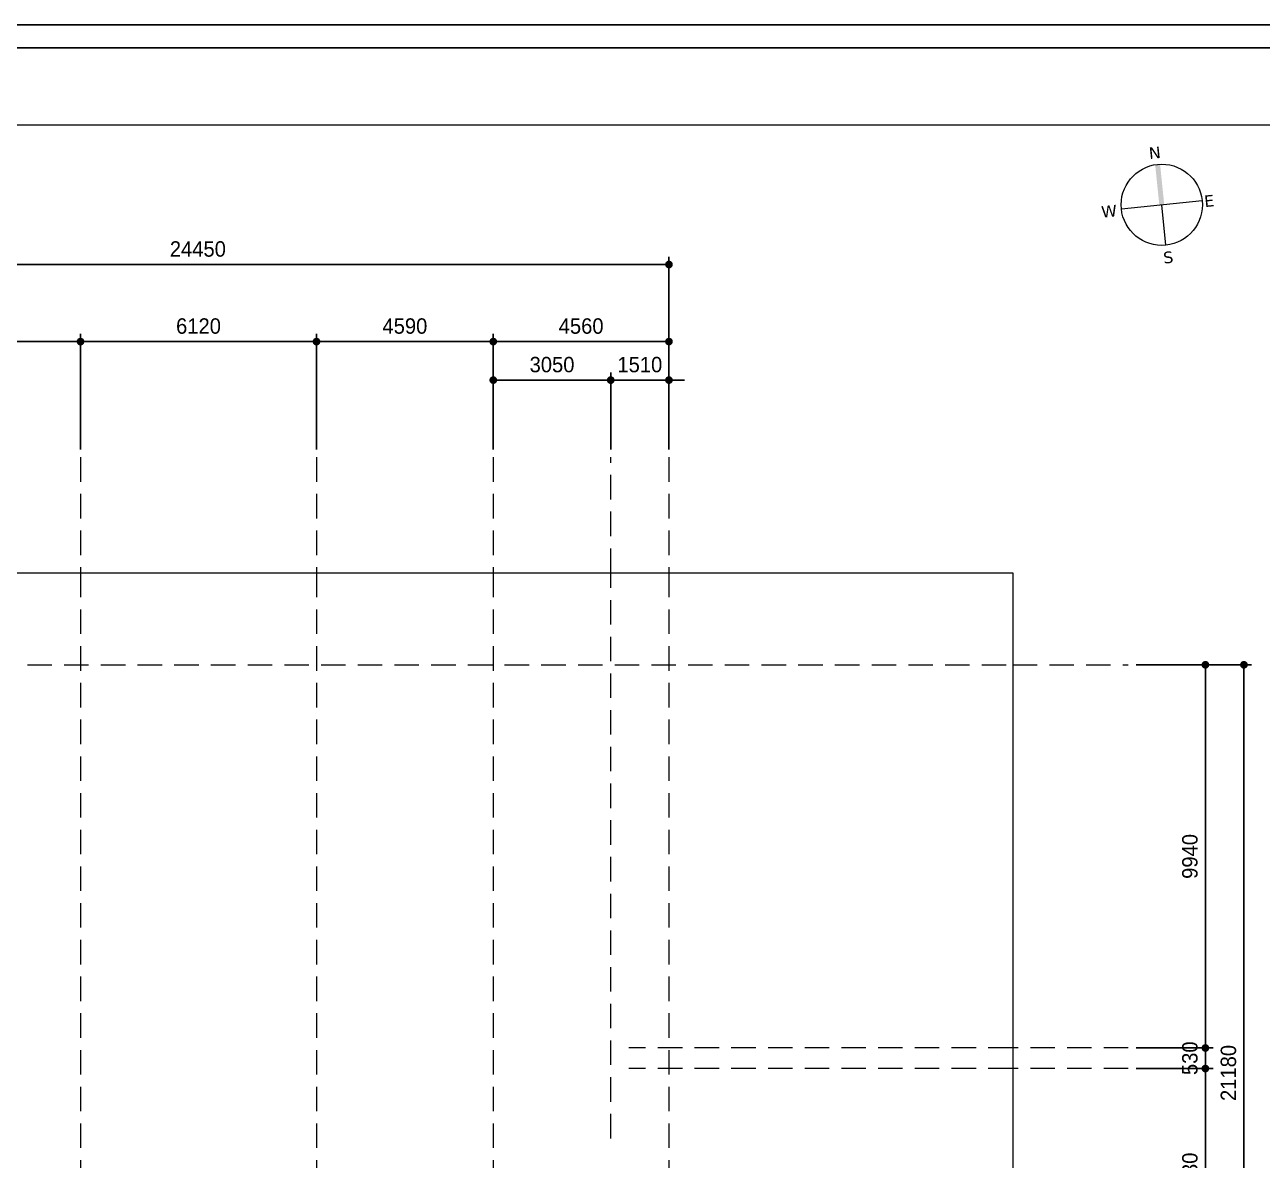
# Model space of a CAD drawing. Header units: millimetres. Extents: x -396231 to 224016, y 0 to 56679.
# Drawn here: x -6277 to 25836, y 27214 to 56679 of the extents above; entities that cross this region are included whole.
import ezdxf

# ---------------------------------------------------------------- set-up
doc = ezdxf.new("R2010")
doc.units = ezdxf.units.MM
doc.header["$XCLIPFRAME"] = 2
doc.linetypes.add('HIDDEN', pattern=[9.525, 6.35, -3.175])
doc.layers.add('dim', color=7, linetype='Continuous')
doc.layers.add('keymap', color=1, linetype='Continuous')
for name, color, linetype, lineweight in [('exdim', 1, 'HIDDEN', 9), ('IM', 2, 'Continuous', 9), ('key', 1, 'Continuous', 9), ('WIPCO', 3, 'Continuous', 9)]:
    doc.layers.add(name, color=color, linetype=linetype, lineweight=lineweight)
doc.layers.add('Plot 설정선', color=251, linetype='Continuous', lineweight=9, plot=False)
doc.styles.add('WIPCO', font='')
doc.styles.get('WIPCO').set_extended_font_data('Dotum')
doc.dimstyles.new('WIPCO-DIM200', dxfattribs={"dimscale": 200, "dimtxt": 2, "dimasz": 1, "dimexe": 1, "dimexo": 1, "dimgap": 1, "dimtad": 1, "dimdec": 0, "dimrnd": 10, "dimzin": 0, "dimdsep": 46, "dimtxsty": 'WIPCO', "dimblk": 'DOT', "dimcen": 1, "dimdle": 2, "dimclrd": 256, "dimclre": 256, "dimclrt": 256, "dimadec": 0, "dimazin": 0, "dimtfac": 1, "dimtdec": 0, "dimtix": 1, "dimtmove": 2, "dimatfit": 3, "dimldrblk": 'DOT', "dimfxl": 0, "dimtolj": 1, "dimtzin": 0, "dimarcsym": 0})
picture_1 = doc.add_image_def('image2.jpg', size_in_pixel=(5000, 2422))

# ---------------------------------------------------------------- blocks, each defined once
blk = doc.blocks.new('A$C56FF6BE3')
at = {"layer": 'keymap', "lineweight": 20}
blk.add_line((0, -5.27), (0, 0.01), dxfattribs=at)
blk.add_lwpolyline([(-5.27, 0), (5.27, 0)], dxfattribs=at)
blk.add_circle((0, 0), 5.27, dxfattribs=at)
for points in [[(-0.32, 5.26), (0, 5.27), (-0.32, 0), (0, 0)], [(0.32, 5.26), (0, 5.27), (0.32, 0), (0, 0)]]:
    blk.add_solid(points, dxfattribs=at)
at = {"layer": 'keymap', "color": 7, "lineweight": 20, "char_height": 1.5, "width": 43.9856, "rotation": 360, "style": 'WIPCO'}
for s, insert, attachment_point in [('{\\fVerdana|b0|i0|c0|p34;N}', (0.56, 7.56), 3), ('{\\fVerdana|b0|i0|c0|p34;W}', (-5.87, 0.62), 3), ('{\\fVerdana|b0|i0|c0|p34;E}', (6.82, 0.62), 3), ('{\\fVerdana|b0|i0|c0|p34;S}', (-0.52, -6.12), 1)]:
    blk.add_mtext(s, dxfattribs=dict(at, insert=insert, attachment_point=attachment_point))
blk = doc.blocks.new('_Dot')
at = {"color": 0, "linetype": 'ByBlock', "lineweight": -2}
blk.add_line((-0.5, 0), (-1, 0), dxfattribs=at)
at = {"color": 0, "linetype": 'ByBlock', "const_width": 0.5}
blk.add_lwpolyline([(-0.25, 0, 1), (0.25, 0, 1)], format="xyb", close=True, dxfattribs=at)
blk = doc.blocks.new('*D31')
at = {"layer": 'DEFPOINTS', "color": 0}
for p in [(22361, 40070), (22361, 30127), (24361, 30127)]:
    blk.add_point(p, dxfattribs=at)
at = {"layer": 'dim', "lineweight": -2}
for p, q in [((22561, 40070), (24561, 40070)), ((24361, 39870), (24361, 30327)), ((22561, 30127), (24561, 30127))]:
    blk.add_line(p, q, dxfattribs=at)
at = {"layer": 'dim', "lineweight": -2, "xscale": 200, "yscale": 200, "zscale": 200}
for p, rotation in [((24361, 40070), 90), ((24361, 30127), 270)]:
    blk.add_blockref('_Dot', p, dxfattribs=dict(at, rotation=rotation))
at = {"layer": 'dim', "insert": (23960, 35098), "char_height": 400, "attachment_point": 5, "rotation": 90, "style": 'WIPCO'}
blk.add_mtext('\\A1;9940', dxfattribs=at)
blk = doc.blocks.new('*D32')
at = {"layer": 'DEFPOINTS', "color": 0}
for p in [(22361, 30127), (22361, 29594), (24361, 29594)]:
    blk.add_point(p, dxfattribs=at)
at = {"layer": 'dim', "lineweight": -2}
for p, q in [((24361, 30327), (24361, 30527)), ((22561, 30127), (24561, 30127)), ((24361, 30127), (24361, 29594)), ((22561, 29594), (24561, 29594)), ((24361, 29394), (24361, 29194))]:
    blk.add_line(p, q, dxfattribs=at)
at = {"layer": 'dim', "lineweight": -2, "xscale": 200, "yscale": 200, "zscale": 200}
for p, rotation in [((24361, 30127), 270), ((24361, 29594), 90)]:
    blk.add_blockref('_Dot', p, dxfattribs=dict(at, rotation=rotation))
at = {"layer": 'dim', "insert": (23960, 29861), "char_height": 400, "attachment_point": 5, "rotation": 90, "style": 'WIPCO'}
blk.add_mtext('\\A1;530', dxfattribs=at)
blk = doc.blocks.new('*D33')
at = {"layer": 'DEFPOINTS', "color": 0}
for p in [(22361, 29594), (22361, 24068), (24361, 24068)]:
    blk.add_point(p, dxfattribs=at)
at = {"layer": 'dim', "lineweight": -2}
for p, q in [((22561, 29594), (24561, 29594)), ((24361, 29394), (24361, 24268)), ((22561, 24068), (24561, 24068))]:
    blk.add_line(p, q, dxfattribs=at)
at = {"layer": 'dim', "lineweight": -2, "xscale": 200, "yscale": 200, "zscale": 200}
for p, rotation in [((24361, 29594), 90), ((24361, 24068), 270)]:
    blk.add_blockref('_Dot', p, dxfattribs=dict(at, rotation=rotation))
at = {"layer": 'dim', "insert": (23960, 26831), "char_height": 400, "attachment_point": 5, "rotation": 90, "style": 'WIPCO'}
blk.add_mtext('\\A1;5530', dxfattribs=at)
blk = doc.blocks.new('*D30')
at = {"layer": 'DEFPOINTS', "color": 0}
for p in [(22361, 40070), (25361, 40070), (22361, 18888)]:
    blk.add_point(p, dxfattribs=at)
at = {"layer": 'dim', "lineweight": -2}
for p, q in [((22561, 40070), (25561, 40070)), ((25361, 19088), (25361, 39870)), ((22561, 18888), (25561, 18888))]:
    blk.add_line(p, q, dxfattribs=at)
at = {"layer": 'dim', "lineweight": -2, "xscale": 200, "yscale": 200, "zscale": 200}
for p, rotation in [((25361, 40070), 90), ((25361, 18888), 270)]:
    blk.add_blockref('_Dot', p, dxfattribs=dict(at, rotation=rotation))
at = {"layer": 'dim', "insert": (24960, 29479), "char_height": 400, "attachment_point": 5, "rotation": 90, "style": 'WIPCO'}
blk.add_mtext('\\A1;21180', dxfattribs=at)
blk = doc.blocks.new('*D49')
at = {"layer": 'DEFPOINTS', "color": 0}
for p in [(-4830, 48457), (-9415, 45457), (-4830, 45457)]:
    blk.add_point(p, dxfattribs=at)
at = {"layer": 'dim', "lineweight": -2}
for p, q in [((-9415, 45657), (-9415, 48657)), ((-4830, 45657), (-4830, 48657)), ((-9215, 48457), (-5030, 48457))]:
    blk.add_line(p, q, dxfattribs=at)
at = {"layer": 'dim', "lineweight": -2, "xscale": 200, "yscale": 200, "zscale": 200, "rotation": 180}
blk.add_blockref('_Dot', (-9415, 48457), dxfattribs=at)
at = {"layer": 'dim', "lineweight": -2, "xscale": 200, "yscale": 200, "zscale": 200}
blk.add_blockref('_Dot', (-4830, 48457), dxfattribs=at)
at = {"layer": 'dim', "insert": (-7123, 48858), "char_height": 400, "attachment_point": 5, "style": 'WIPCO'}
blk.add_mtext('\\A1;4580', dxfattribs=at)
blk = doc.blocks.new('*D50')
at = {"layer": 'DEFPOINTS', "color": 0}
for p in [(1294, 48457), (-4830, 45457), (1294, 45457)]:
    blk.add_point(p, dxfattribs=at)
at = {"layer": 'dim', "lineweight": -2}
for p, q in [((-4830, 45657), (-4830, 48657)), ((1294, 45657), (1294, 48657)), ((-4630, 48457), (1094, 48457))]:
    blk.add_line(p, q, dxfattribs=at)
at = {"layer": 'dim', "lineweight": -2, "xscale": 200, "yscale": 200, "zscale": 200, "rotation": 180}
blk.add_blockref('_Dot', (-4830, 48457), dxfattribs=at)
at = {"layer": 'dim', "lineweight": -2, "xscale": 200, "yscale": 200, "zscale": 200}
blk.add_blockref('_Dot', (1294, 48457), dxfattribs=at)
at = {"layer": 'dim', "insert": (-1768, 48858), "char_height": 400, "attachment_point": 5, "style": 'WIPCO'}
blk.add_mtext('\\A1;6120', dxfattribs=at)
blk = doc.blocks.new('*D51')
at = {"layer": 'DEFPOINTS', "color": 0}
for p in [(5881, 48457), (1294, 45457), (5881, 45457)]:
    blk.add_point(p, dxfattribs=at)
at = {"layer": 'dim', "lineweight": -2}
for p, q in [((1294, 45657), (1294, 48657)), ((5881, 45657), (5881, 48657)), ((1494, 48457), (5681, 48457))]:
    blk.add_line(p, q, dxfattribs=at)
at = {"layer": 'dim', "lineweight": -2, "xscale": 200, "yscale": 200, "zscale": 200, "rotation": 180}
blk.add_blockref('_Dot', (1294, 48457), dxfattribs=at)
at = {"layer": 'dim', "lineweight": -2, "xscale": 200, "yscale": 200, "zscale": 200}
blk.add_blockref('_Dot', (5881, 48457), dxfattribs=at)
at = {"layer": 'dim', "insert": (3588, 48858), "char_height": 400, "attachment_point": 5, "style": 'WIPCO'}
blk.add_mtext('\\A1;4590', dxfattribs=at)
blk = doc.blocks.new('*D52')
at = {"layer": 'DEFPOINTS', "color": 0}
for p in [(8930, 47457), (5881, 45457), (8930, 45457)]:
    blk.add_point(p, dxfattribs=at)
at = {"layer": 'dim', "lineweight": -2}
for p, q in [((5881, 45657), (5881, 47657)), ((8930, 45657), (8930, 47657)), ((6081, 47457), (8730, 47457))]:
    blk.add_line(p, q, dxfattribs=at)
at = {"layer": 'dim', "lineweight": -2, "xscale": 200, "yscale": 200, "zscale": 200, "rotation": 180}
blk.add_blockref('_Dot', (5881, 47457), dxfattribs=at)
at = {"layer": 'dim', "lineweight": -2, "xscale": 200, "yscale": 200, "zscale": 200}
blk.add_blockref('_Dot', (8930, 47457), dxfattribs=at)
at = {"layer": 'dim', "insert": (7406, 47858), "char_height": 400, "attachment_point": 5, "style": 'WIPCO'}
blk.add_mtext('\\A1;3050', dxfattribs=at)
blk = doc.blocks.new('*D53')
at = {"layer": 'DEFPOINTS', "color": 0}
for p in [(10440, 47457), (8930, 45457), (10440, 45457)]:
    blk.add_point(p, dxfattribs=at)
at = {"layer": 'dim', "lineweight": -2}
for p, q in [((8930, 45657), (8930, 47657)), ((10440, 45657), (10440, 47657)), ((8730, 47457), (8530, 47457)), ((8930, 47457), (10440, 47457)), ((10640, 47457), (10840, 47457))]:
    blk.add_line(p, q, dxfattribs=at)
at = {"layer": 'dim', "lineweight": -2, "xscale": 200, "yscale": 200, "zscale": 200}
blk.add_blockref('_Dot', (8930, 47457), dxfattribs=at)
at = {"layer": 'dim', "lineweight": -2, "xscale": 200, "yscale": 200, "zscale": 200, "rotation": 180}
blk.add_blockref('_Dot', (10440, 47457), dxfattribs=at)
at = {"layer": 'dim', "insert": (9685, 47858), "char_height": 400, "attachment_point": 5, "style": 'WIPCO'}
blk.add_mtext('\\A1;1510', dxfattribs=at)
blk = doc.blocks.new('*D45')
at = {"layer": 'DEFPOINTS', "color": 0}
for p in [(5881, 48457), (5881, 45457), (10440, 45457)]:
    blk.add_point(p, dxfattribs=at)
at = {"layer": 'dim', "lineweight": -2}
for p, q in [((5881, 45657), (5881, 48657)), ((10440, 45657), (10440, 48657)), ((10240, 48457), (6081, 48457))]:
    blk.add_line(p, q, dxfattribs=at)
at = {"layer": 'dim', "lineweight": -2, "xscale": 200, "yscale": 200, "zscale": 200, "rotation": 180}
blk.add_blockref('_Dot', (5881, 48457), dxfattribs=at)
at = {"layer": 'dim', "lineweight": -2, "xscale": 200, "yscale": 200, "zscale": 200}
blk.add_blockref('_Dot', (10440, 48457), dxfattribs=at)
at = {"layer": 'dim', "insert": (8161, 48858), "char_height": 400, "attachment_point": 5, "style": 'WIPCO'}
blk.add_mtext('\\A1;4560', dxfattribs=at)
blk = doc.blocks.new('*D46')
at = {"layer": 'DEFPOINTS', "color": 0}
for p in [(10440, 50457), (-14009, 45457), (10440, 45457)]:
    blk.add_point(p, dxfattribs=at)
at = {"layer": 'dim', "lineweight": -2}
for p, q in [((-14009, 45657), (-14009, 50657)), ((-13809, 50457), (10240, 50457)), ((10440, 45657), (10440, 50657))]:
    blk.add_line(p, q, dxfattribs=at)
at = {"layer": 'dim', "lineweight": -2, "xscale": 200, "yscale": 200, "zscale": 200, "rotation": 180}
blk.add_blockref('_Dot', (-14009, 50457), dxfattribs=at)
at = {"layer": 'dim', "lineweight": -2, "xscale": 200, "yscale": 200, "zscale": 200}
blk.add_blockref('_Dot', (10440, 50457), dxfattribs=at)
at = {"layer": 'dim', "insert": (-1785, 50858), "char_height": 400, "attachment_point": 5, "style": 'WIPCO'}
blk.add_mtext('\\A1;24450', dxfattribs=at)

msp = doc.modelspace()

# ---------------------------------------------------------------- linework, layer by layer
at = {"layer": 'exdim', "ltscale": 100}
for p, q in [((8929.8, 42457.4), (8929.8, 45457.4)), ((8929.8, 42457.4), (8929.8, 45457.4)), ((19360.7, 40069.6), (22360.7, 40069.6)), ((22360.7, 30127.4), (19360.7, 30127.4)), ((22360.7, 29594.4), (19360.7, 29594.4))]:
    msp.add_line(p, q, dxfattribs=at)
at = {"layer": 'exdim', "color": 255, "ltscale": 100}
for p, q in [((8929.8, 27781.1), (8929.8, 42457.4)), ((8929.8, 27781.1), (8929.8, 42457.4)), ((19360.7, 30127.4), (9402.5, 30127.4)), ((19360.7, 29594.4), (9402.5, 29594.4))]:
    msp.add_line(p, q, dxfattribs=at)
at = {"layer": 'exdim', "ltscale": 100}
for points in [[(-4830.5, 45457.4), (-4830.5, 42457.4)], [(-4830.5, 45457.4), (-4830.5, 42457.4)], [(1293.9, 45457.4), (1293.9, 42457.4)], [(1293.9, 45457.4), (1293.9, 42457.4)], [(5881.4, 45457.4), (5881.4, 42457.4)], [(5881.4, 45457.4), (5881.4, 42457.4)], [(10439.7, 45457.4), (10439.7, 42457.4)], [(10439.7, 45457.4), (10439.7, 42457.4)]]:
    msp.add_lwpolyline(points, dxfattribs=at)
at = {"layer": 'exdim', "color": 255, "ltscale": 100}
for points in [[(-4830.5, 42457.4), (-4830.5, 18427)], [(-4830.5, 42457.4), (-4830.5, 18427)], [(1293.9, 42457.4), (1293.9, 18427)], [(1293.9, 42457.4), (1293.9, 18427)], [(5881.4, 42457.4), (5881.4, 18427)], [(5881.4, 42457.4), (5881.4, 18427)], [(10439.7, 42457.4), (10439.7, 18427)], [(10439.7, 42457.4), (10439.7, 18427)], [(-23351.8, 40069.6), (19360.7, 40069.6)]]:
    msp.add_lwpolyline(points, dxfattribs=at)
at = {"layer": 'Plot 설정선'}
msp.add_lwpolyline([(-36230.7, 56678.6), (-36230.7, 0), (-36230.7, 56678.6), (44016.3, 56678.6), (-36230.7, 56678.6), (-36230.7, 0), (-36230.7, 56678.6), (44016.3, 56678.6), (44016.3, 0), (-36230.7, 0), (44016.3, 0), (44016.3, 56678.6), (44016.3, 0), (-36230.7, 0)], dxfattribs=at)
msp.add_lwpolyline([(-33630.7, 54078.6), (36311.7, 54078.6), (36311.7, 2600), (-33630.7, 2600)], close=True, dxfattribs=at)
at = {"layer": 'WIPCO', "color": 3, "lineweight": -3}
msp.add_lwpolyline([(43416.3, 600), (-35630.7, 600), (-35630.7, 56078.6), (43416.3, 56078.6)], close=True, dxfattribs=at)

# ---------------------------------------------------------------- block references
at = {"layer": 'key', "xscale": 200, "yscale": 200, "zscale": 200, "rotation": 5.904705250119795}
msp.add_blockref('A$C56FF6BE3', (23229, 52006.9), dxfattribs=at)

# ---------------------------------------------------------------- dimensions: what is measured, and where the dimension line sits
at = {"layer": 'dim'}
for base, p1, p2, picture, middle in [((10439.7, 50457.4), (-14009.3, 45457.4), (10439.7, 45457.4), '*D46', (-1784.8, 50857.7)), ((-4830.5, 48457.4), (-9414.8, 45457.4), (-4830.5, 45457.4), '*D49', (-7122.6, 48857.7)), ((1293.9, 48457.4), (-4830.5, 45457.4), (1293.9, 45457.4), '*D50', (-1768.3, 48857.7)), ((5881.4161, 48457.4427), (1293.9221, 45457.4427), (5881.4161, 45457.4427), '*D51', (3587.6691, 48857.714)), ((5881.4, 48457.4), (10439.7, 45457.4), (5881.4, 45457.4), '*D45', (8160.5, 48857.7)), ((8929.8, 47457.4), (5881.4, 45457.4), (8929.8, 45457.4), '*D52', (7405.6, 47857.7)), ((10439.7, 47457.4), (8929.8, 45457.4), (10439.7, 45457.4), '*D53', (9684.7, 47857.7))]:
    dim = msp.add_linear_dim(base=base, p1=p1, p2=p2, dimstyle='WIPCO-DIM200', dxfattribs=at)
    dim.commit()
    dim.dimension.update_dxf_attribs({"geometry": picture, "text_midpoint": middle})
for base, p1, p2, picture, middle in [((24360.7, 30127.4), (22360.7, 40069.6), (22360.7, 30127.4), '*D31', (23960.5, 35098.5)), ((25360.7, 40069.6), (22360.7, 18888.4), (22360.7, 40069.6), '*D30', (24960.5, 29479)), ((24360.7, 29594.4), (22360.7, 30127.4), (22360.7, 29594.4), '*D32', (23960.5, 29860.9)), ((24360.7, 24068.3), (22360.7, 29594.4), (22360.7, 24068.3), '*D33', (23960.5, 26831.4))]:
    dim = msp.add_linear_dim(base=base, p1=p1, p2=p2, angle=90, dimstyle='WIPCO-DIM200', dxfattribs=at)
    dim.commit()
    dim.dimension.update_dxf_attribs({"geometry": picture, "text_midpoint": middle})

# ---------------------------------------------------------------- pictures from other files: only their frames are drawn
at = {"layer": 'IM'}
image = msp.add_image(picture_1, insert=(-31532.4, 14842), size_in_units=(61220.4, 29655.2), dxfattribs=at)
image.set_boundary_path([(667.623, 166.087), (4156.047, 2421.5)])

doc.saveas('drawing.dxf')
